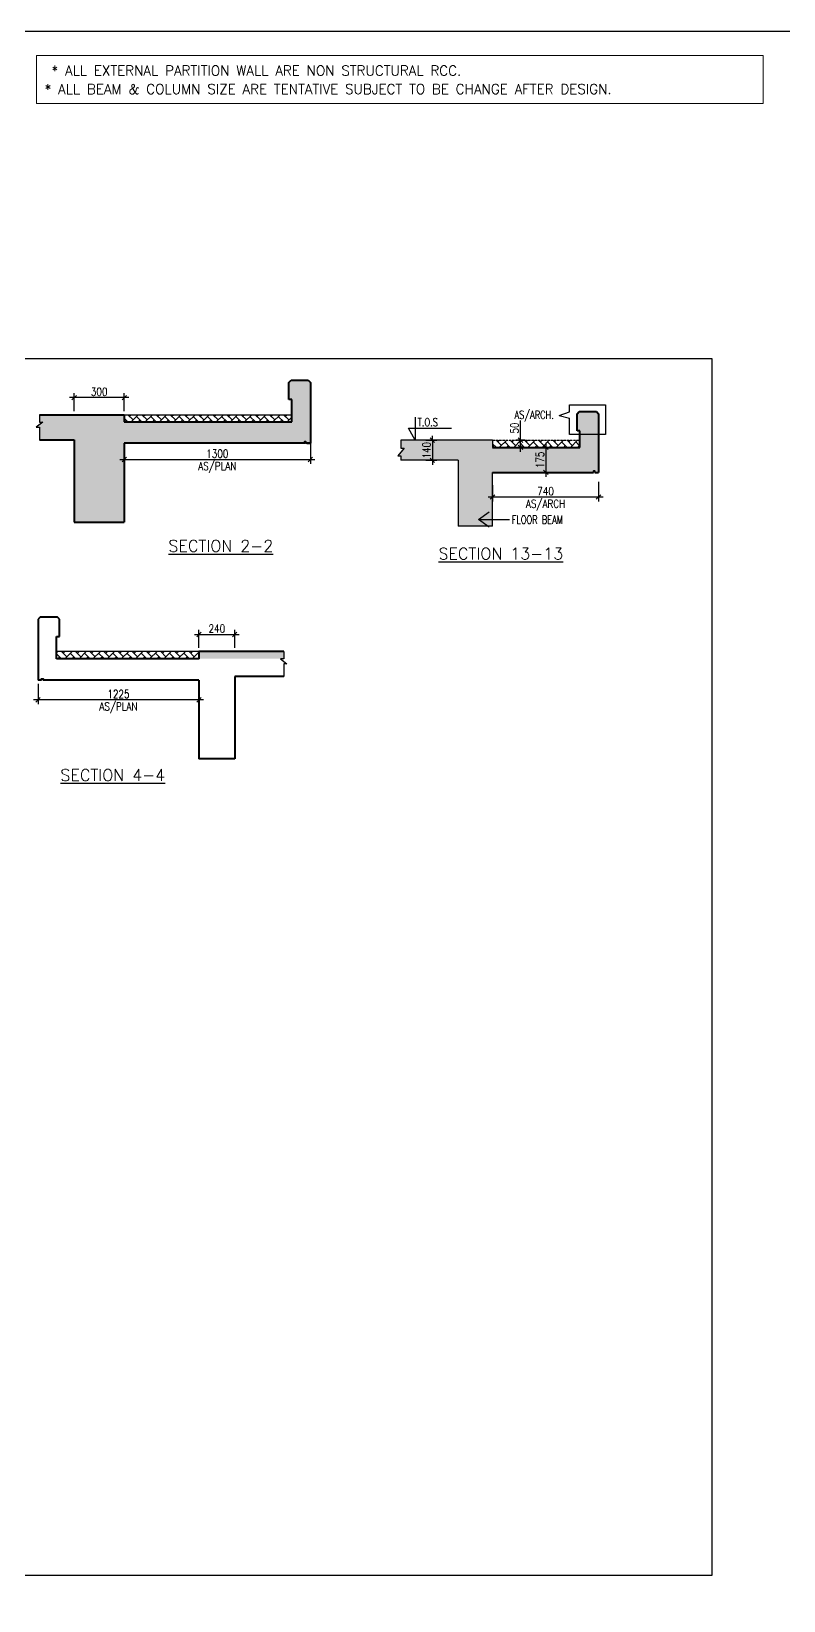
# Model space of a CAD drawing. Header units: millimetres. Extents: x 2061841 to 105821645, y -77612 to 48520811.
# Drawn here: x 105552047 to 105573059, y 48420533 to 48464360 of the extents above; entities that cross this region are included whole.
import ezdxf

# ---------------------------------------------------------------- set-up
doc = ezdxf.new("R2010")
doc.units = ezdxf.units.MM
doc.header["$LTSCALE"] = 10
doc.header["$MEASUREMENT"] = 0
doc.linetypes.add('E21yeHUG$0$0', pattern=[0])
doc.linetypes.add('HIDDEN', pattern=[0.375, 0.25, -0.125])
doc.layers.add('A-FIRE DOOR', color=1, linetype='Continuous', true_color=0xff0000)
for name, color, linetype in [('BORDER', 5, 'Continuous'), ('LOGO', 1, 'Continuous'), ('S-BEAM', 4, 'Continuous'), ('S-BEAM-1', 4, 'Continuous'), ('S-COL.NO', 1, 'Continuous'), ('S-DIM', 7, 'Continuous'), ('S-OPENING', 6, 'Continuous'), ('S-SHADED', 252, 'Continuous'), ('S-TEXT', 2, 'Continuous')]:
    doc.layers.add(name, color=color, linetype=linetype)
for name, color, linetype, lineweight in [('DMA-slab', 4, 'Continuous', 40), ('S-Hatch Balcony', 8, 'Continuous', 5), ('TEXT', 2, 'Continuous', 25), ('V-BEAM NO.', 4, 'Continuous', 13)]:
    doc.layers.add(name, color=color, linetype=linetype, lineweight=lineweight)
doc.styles.add('200', font='romand.shx', dxfattribs={"width": 0.8, "height": 225})
doc.styles.add('RD', font='romand.shx', dxfattribs={"width": 0.9, "height": 225})
doc.styles.add('RT', font='romant.shx', dxfattribs={"height": 250})
doc.styles.add('Text 100', font='romans.shx', dxfattribs={"width": 0.7, "height": 100})
doc.dimstyles.new('GR1', dxfattribs={"dimtxt": 225, "dimasz": 125, "dimexe": 125, "dimexo": 100, "dimgap": 50, "dimtad": 1, "dimdec": 0, "dimzin": 3, "dimdsep": 46, "dimtxsty": '200', "dimblk1": 'OBLIQUE', "dimblk2": 'OBLIQUE', "dimsah": 1, "dimcen": 0.0625, "dimdle": 125, "dimclrd": 3, "dimclre": 3, "dimclrt": 2, "dimadec": 0, "dimazin": 0, "dimtfac": 1, "dimtdec": 0, "dimtix": 1, "dimtmove": 0, "dimatfit": 3, "dimfxl": 1, "dimtolj": 1, "dimtzin": 0, "dimarcsym": 0})
doc.dimstyles.new('SCALE 100', dxfattribs={"dimtxt": 100, "dimasz": 75, "dimexe": 50, "dimexo": 50, "dimgap": 40, "dimtad": 1, "dimdec": 0, "dimzin": 1, "dimdsep": 46, "dimtxsty": 'Text 100', "dimblk": 'OBLIQUE', "dimcen": 1, "dimclrd": 3, "dimclre": 3, "dimclrt": 2, "dimadec": 0, "dimazin": 0, "dimtfac": 1, "dimtdec": 0, "dimtofl": 0, "dimtmove": 1, "dimatfit": 3, "dimldrblk": 'OPEN90', "dimfxl": 1, "dimtolj": 1, "dimtzin": 0, "dimarcsym": 0})

# ---------------------------------------------------------------- blocks, each defined once
blk = doc.blocks.new('_Oblique')
at = {"color": 0, "linetype": 'ByBlock', "lineweight": -2}
blk.add_line((-0.5, -0.5), (0.5, 0.5), dxfattribs=at)
blk = doc.blocks.new('*D880')
at = {"layer": 'Defpoints', "color": 0, "linetype": 'E21yeHUG$0$0', "transparency": 16777216}
for p in [(102790241, 48552147), (102790241, 48551670), (102791641, 48551670)]:
    blk.add_point(p, dxfattribs=at)
at = {"layer": 'S-DIM', "color": 3, "linetype": 'E21yeHUG$0$0', "lineweight": -2, "transparency": 16777216}
blk.add_line((102791766, 48552147), (102790116, 48552147), dxfattribs=at)
at = {"layer": 'S-DIM', "color": 3, "lineweight": -2, "transparency": 16777216}
for p, q in [((102790241, 48551770), (102790241, 48552272)), ((102791641, 48551770), (102791641, 48552272))]:
    blk.add_line(p, q, dxfattribs=at)
at = {"layer": 'S-DIM', "color": 3, "linetype": 'E21yeHUG$0$0', "lineweight": -2, "transparency": 16777216, "xscale": 125, "yscale": 125, "zscale": 125, "rotation": 180}
blk.add_blockref('_Oblique', (102790241, 48552147), dxfattribs=at)
at = {"layer": 'S-DIM', "color": 3, "linetype": 'E21yeHUG$0$0', "lineweight": -2, "transparency": 16777216, "xscale": 125, "yscale": 125, "zscale": 125}
blk.add_blockref('_Oblique', (102791641, 48552147), dxfattribs=at)
at = {"layer": 'S-DIM', "color": 2, "linetype": 'E21yeHUG$0$0', "transparency": 16777216, "insert": (102790941, 48552310), "char_height": 225, "attachment_point": 5, "style": '200'}
blk.add_mtext('\\A1;\\A1;300', dxfattribs=at)
blk = doc.blocks.new('*D886')
at = {"layer": 'Defpoints', "color": 0, "linetype": 'E21yeHUG$0$0', "transparency": 16777216}
for p in [(102794727, 48545532), (102793727, 48545055), (102794727, 48545055)]:
    blk.add_point(p, dxfattribs=at)
at = {"layer": 'S-DIM', "color": 3, "lineweight": -2, "transparency": 16777216}
for p, q in [((102793727, 48545155), (102793727, 48545657)), ((102794727, 48545155), (102794727, 48545657))]:
    blk.add_line(p, q, dxfattribs=at)
at = {"layer": 'S-DIM', "color": 3, "linetype": 'E21yeHUG$0$0', "lineweight": -2, "transparency": 16777216}
blk.add_line((102793602, 48545532), (102794852, 48545532), dxfattribs=at)
at = {"layer": 'S-DIM', "color": 3, "linetype": 'E21yeHUG$0$0', "lineweight": -2, "transparency": 16777216, "xscale": 125, "yscale": 125, "zscale": 125, "rotation": 180}
blk.add_blockref('_Oblique', (102793727, 48545532), dxfattribs=at)
at = {"layer": 'S-DIM', "color": 3, "linetype": 'E21yeHUG$0$0', "lineweight": -2, "transparency": 16777216, "xscale": 125, "yscale": 125, "zscale": 125}
blk.add_blockref('_Oblique', (102794727, 48545532), dxfattribs=at)
at = {"layer": 'S-DIM', "color": 2, "linetype": 'E21yeHUG$0$0', "transparency": 16777216, "insert": (102794227, 48545695), "char_height": 225, "attachment_point": 5, "style": '200'}
blk.add_mtext('\\A1;\\A1;240', dxfattribs=at)
blk = doc.blocks.new('*D887')
at = {"layer": 'Defpoints', "color": 0, "linetype": 'E21yeHUG$0$0', "transparency": 16777216}
for p in [(102789232, 48544255, -243658), (102793727, 48543967), (102789232, 48543707)]:
    blk.add_point(p, dxfattribs=at)
at = {"layer": 'S-DIM', "color": 3, "lineweight": -2, "transparency": 16777216}
for p, q in [((102789232, 48544155), (102789232, 48543582)), ((102793727, 48543867), (102793727, 48543582))]:
    blk.add_line(p, q, dxfattribs=at)
at = {"layer": 'S-DIM', "color": 3, "linetype": 'E21yeHUG$0$0', "lineweight": -2, "transparency": 16777216}
blk.add_line((102793852, 48543707), (102789107, 48543707), dxfattribs=at)
at = {"layer": 'S-DIM', "color": 3, "linetype": 'E21yeHUG$0$0', "lineweight": -2, "transparency": 16777216, "xscale": 125, "yscale": 125, "zscale": 125, "rotation": 180}
blk.add_blockref('_Oblique', (102789232, 48543707), dxfattribs=at)
at = {"layer": 'S-DIM', "color": 3, "linetype": 'E21yeHUG$0$0', "lineweight": -2, "transparency": 16777216, "xscale": 125, "yscale": 125, "zscale": 125}
blk.add_blockref('_Oblique', (102793727, 48543707), dxfattribs=at)
at = {"layer": 'S-DIM', "color": 2, "linetype": 'E21yeHUG$0$0', "transparency": 16777216, "char_height": 225, "attachment_point": 5, "style": '200'}
for s, insert in [('\\A1;1225\\P', (102791479, 48543869)), ('\\A1;AS/PLAN   ', (102791479, 48543485))]:
    blk.add_mtext(s, dxfattribs=dict(at, insert=insert))
blk = doc.blocks.new('*D888')
at = {"layer": 'Defpoints', "color": 0, "linetype": 'E21yeHUG$0$0', "transparency": 16777216}
for p in [(102796841, 48550967, -243658), (102791641, 48550679), (102796841, 48550419)]:
    blk.add_point(p, dxfattribs=at)
at = {"layer": 'S-DIM', "color": 3, "lineweight": -2, "transparency": 16777216}
for p, q in [((102796841, 48550867), (102796841, 48550294)), ((102791641, 48550579), (102791641, 48550294))]:
    blk.add_line(p, q, dxfattribs=at)
at = {"layer": 'S-DIM', "color": 3, "linetype": 'E21yeHUG$0$0', "lineweight": -2, "transparency": 16777216}
blk.add_line((102791516, 48550419), (102796966, 48550419), dxfattribs=at)
at = {"layer": 'S-DIM', "color": 3, "linetype": 'E21yeHUG$0$0', "lineweight": -2, "transparency": 16777216, "xscale": 125, "yscale": 125, "zscale": 125, "rotation": 180}
blk.add_blockref('_Oblique', (102791641, 48550419), dxfattribs=at)
at = {"layer": 'S-DIM', "color": 3, "linetype": 'E21yeHUG$0$0', "lineweight": -2, "transparency": 16777216, "xscale": 125, "yscale": 125, "zscale": 125}
blk.add_blockref('_Oblique', (102796841, 48550419), dxfattribs=at)
at = {"layer": 'S-DIM', "color": 2, "linetype": 'E21yeHUG$0$0', "transparency": 16777216, "char_height": 225, "attachment_point": 5, "style": '200'}
for s, insert in [('\\A1;AS/PLAN   ', (102794241, 48550197)), ('\\A1;1300\\P', (102794241, 48550581))]:
    blk.add_mtext(s, dxfattribs=dict(at, insert=insert))
blk = doc.blocks.new('*D889')
at = {"layer": 'Defpoints', "color": 0, "linetype": 'E21yeHUG$0$0', "transparency": 16777216}
for p in [(102803148, 48550757), (102803339, 48550057), (102803417, 48550057)]:
    blk.add_point(p, dxfattribs=at)
at = {"layer": 'S-DIM', "color": 3, "linetype": 'E21yeHUG$0$0', "lineweight": -2, "transparency": 16777216}
blk.add_line((102803417, 48550882), (102803417, 48549932), dxfattribs=at)
at = {"layer": 'S-DIM', "color": 3, "lineweight": -2, "transparency": 16777216}
for p, q in [((102803248, 48550757), (102803542, 48550757)), ((102803439, 48550057), (102803542, 48550057))]:
    blk.add_line(p, q, dxfattribs=at)
at = {"layer": 'S-DIM', "color": 3, "linetype": 'E21yeHUG$0$0', "lineweight": -2, "transparency": 16777216, "xscale": 125, "yscale": 125, "zscale": 125}
for p, rotation in [((102803417, 48550757), 90), ((102803417, 48550057), 270)]:
    blk.add_blockref('_Oblique', p, dxfattribs=dict(at, rotation=rotation))
at = {"layer": 'S-DIM', "color": 2, "linetype": 'E21yeHUG$0$0', "transparency": 16777216, "insert": (102803254, 48550407), "char_height": 225, "attachment_point": 5, "rotation": 90, "style": '200'}
blk.add_mtext('\\A1;175', dxfattribs=at)
blk = doc.blocks.new('*D890')
at = {"layer": 'Defpoints', "color": 0, "linetype": 'E21yeHUG$0$0', "transparency": 16777216}
for p in [(102802708, 48550957), (102802932, 48550957), (102802932, 48550757)]:
    blk.add_point(p, dxfattribs=at)
at = {"layer": 'S-DIM', "color": 3, "linetype": 'E21yeHUG$0$0', "lineweight": -2, "transparency": 16777216}
for p, q in [((102802708, 48550957), (102802708, 48551509)), ((102802708, 48550632), (102802708, 48550957))]:
    blk.add_line(p, q, dxfattribs=at)
at = {"layer": 'S-DIM', "color": 3, "lineweight": -2, "transparency": 16777216}
for p, q in [((102802832, 48550957), (102802583, 48550957)), ((102802832, 48550757), (102802583, 48550757))]:
    blk.add_line(p, q, dxfattribs=at)
at = {"layer": 'S-DIM', "color": 3, "linetype": 'E21yeHUG$0$0', "lineweight": -2, "transparency": 16777216, "xscale": 125, "yscale": 125, "zscale": 125}
for p, rotation in [((102802708, 48550957), 90), ((102802708, 48550757), 270)]:
    blk.add_blockref('_Oblique', p, dxfattribs=dict(at, rotation=rotation))
at = {"layer": 'S-DIM', "color": 2, "linetype": 'E21yeHUG$0$0', "transparency": 16777216, "insert": (102802545, 48551295), "char_height": 225, "attachment_point": 5, "rotation": 90, "style": '200'}
blk.add_mtext('\\A1;50', dxfattribs=at)
blk = doc.blocks.new('*D891')
at = {"layer": 'Defpoints', "color": 0, "linetype": 'E21yeHUG$0$0', "transparency": 16777216}
for p in [(102799965, 48550957), (102799965, 48550397), (102800249, 48550397)]:
    blk.add_point(p, dxfattribs=at)
at = {"layer": 'S-DIM', "color": 3, "lineweight": -2, "transparency": 16777216}
for p, q in [((102800065, 48550957), (102800374, 48550957)), ((102800065, 48550397), (102800374, 48550397))]:
    blk.add_line(p, q, dxfattribs=at)
at = {"layer": 'S-DIM', "color": 3, "linetype": 'E21yeHUG$0$0', "lineweight": -2, "transparency": 16777216}
for p, q in [((102800249, 48550957), (102800249, 48551082)), ((102800249, 48550957), (102800249, 48550397)), ((102800249, 48550397), (102800249, 48550272))]:
    blk.add_line(p, q, dxfattribs=at)
at = {"layer": 'S-DIM', "color": 3, "linetype": 'E21yeHUG$0$0', "lineweight": -2, "transparency": 16777216, "xscale": 125, "yscale": 125, "zscale": 125}
for p, rotation in [((102800249, 48550957), 270), ((102800249, 48550397), 90)]:
    blk.add_blockref('_Oblique', p, dxfattribs=dict(at, rotation=rotation))
at = {"layer": 'S-DIM', "color": 2, "linetype": 'E21yeHUG$0$0', "transparency": 16777216, "insert": (102800086, 48550677), "char_height": 225, "attachment_point": 5, "rotation": 90, "style": '200'}
blk.add_mtext('\\A1;140', dxfattribs=at)
blk = doc.blocks.new('*D892')
at = {"layer": 'Defpoints', "color": 0, "linetype": 'E21yeHUG$0$0', "transparency": 16777216}
for p in [(102801929, 48549804, 243658), (102804889, 48549892, 243658), (102801929, 48549368)]:
    blk.add_point(p, dxfattribs=at)
at = {"layer": 'S-DIM', "color": 3, "lineweight": -2, "transparency": 16777216}
for p, q in [((102801929, 48549704), (102801929, 48549243)), ((102804889, 48549792), (102804889, 48549243))]:
    blk.add_line(p, q, dxfattribs=at)
at = {"layer": 'S-DIM', "color": 3, "linetype": 'E21yeHUG$0$0', "lineweight": -2, "transparency": 16777216}
blk.add_line((102805014, 48549368), (102801804, 48549368), dxfattribs=at)
at = {"layer": 'S-DIM', "color": 3, "linetype": 'E21yeHUG$0$0', "lineweight": -2, "transparency": 16777216, "xscale": 125, "yscale": 125, "zscale": 125, "rotation": 180}
blk.add_blockref('_Oblique', (102801929, 48549368), dxfattribs=at)
at = {"layer": 'S-DIM', "color": 3, "linetype": 'E21yeHUG$0$0', "lineweight": -2, "transparency": 16777216, "xscale": 125, "yscale": 125, "zscale": 125}
blk.add_blockref('_Oblique', (102804889, 48549368), dxfattribs=at)
at = {"layer": 'S-DIM', "color": 2, "linetype": 'E21yeHUG$0$0', "transparency": 16777216, "char_height": 225, "attachment_point": 5, "style": '200'}
for s, insert in [('\\A1;740', (102803409, 48549530)), ('\\A1;AS/ARCH', (102803409, 48549146))]:
    blk.add_mtext(s, dxfattribs=dict(at, insert=insert))
blk = doc.blocks.new('TOWER-A TYPICAL FLOOR FRAMING PLAN N')
at = {"layer": 'S-Hatch Balcony'}
h = blk.add_hatch(dxfattribs=at)
h.set_pattern_fill('AR-HBONE', color=8, scale=35, style=0)
h.set_pattern_definition([(45, (102679181.62, 48525872.46), (2e-14, 197.9899), [420, -140]), (135, (102679280.61, 48525971.45), (2e-14, 197.9899), [420, -140])])
h.paths.add_polyline_path([(102791641.3, 48551471), (102791639, 48551471), (102791639, 48551669.8), (102791641.3, 48551669.8)])
h.paths.add_polyline_path([(102796320.9, 48551470.1), (102796320.9, 48551669.8), (102791641.3, 48551669.7), (102791641.3, 48551470)])
h = blk.add_hatch(dxfattribs=at)
h.set_pattern_fill('AR-HBONE', color=8, scale=35, style=0)
h.set_pattern_definition([(45, (102689471.6, 48525159.2), (2e-14, 197.9899), [420, -140]), (135, (102689570.6, 48525258.2), (2e-14, 197.9899), [420, -140])])
h.paths.add_polyline_path([(102804368.6, 48550756.7), (102804368.6, 48550955.5), (102801929, 48550956.6), (102801929, 48550757.8)])
h = blk.add_hatch(dxfattribs=at)
h.set_pattern_fill('AR-HBONE', color=8, scale=35, angle=180, style=0)
h.set_pattern_definition([(45, (102678518.47, 48519257.64), (2e-14, 197.9899), [420, -140]), (135, (102678617.47, 48519356.64), (2e-14, 197.9899), [420, -140])])
h.paths.add_polyline_path([(102789752.5, 48544855.3), (102793726.8, 48544855.9), (102793726.8, 48545055), (102789752.5, 48545055)])
at = {"layer": 'S-SHADED'}
h = blk.add_hatch(color=256, dxfattribs=at)
h.dxf.hatch_style = 1
h.paths.add_polyline_path([(102796781.3, 48552629.8), (102796301.3, 48552629.8), (102796241.3, 48552569.8), (102796241.3, 48552089.2), (102796320.9, 48552089.2), (102796320.9, 48551469.9), (102796841.3, 48551469.9), (102796841.3, 48552569.8), (102796781.3, 48552629.8)])
h = blk.add_hatch(color=256, dxfattribs=at)
h.dxf.hatch_style = 1
h.paths.add_polyline_path([(102802384.7, 48550708.8), (102802047.2, 48550708.8)], flags=16)
h.paths.add_polyline_path([(102801929, 48548556.6), (102801929, 48550056.6), (102804749, 48550056.6), (102804749, 48550096.6), (102804789, 48550096.6), (102804789, 48550056.6), (102804889, 48550056.6), (102804889, 48551696.6), (102804829, 48551756.6), (102804349, 48551756.6), (102804289, 48551696.6), (102804289, 48551216), (102804368.6, 48551216), (102804368.6, 48550756.6), (102801929, 48550756.6), (102801929, 48550956.6), (102799367.1, 48550956.6), (102799367.1, 48550734), (102799462.4, 48550734), (102799279, 48550522.5), (102799368.3, 48550522.5), (102799368.3, 48550396.6), (102800969, 48550396.6), (102800969, 48548556.6)])
h = blk.add_hatch(color=256, dxfattribs=at)
h.dxf.hatch_style = 1
h.paths.add_polyline_path([(102796673.8, 48550869.9), (102796673.8, 48550909.9), (102796713.8, 48550909.9), (102796713.8, 48550869.9), (102796841.3, 48550869.9), (102796841.3, 48551469.9), (102791641.3, 48551469.9), (102791641.3, 48551669.8), (102789270.1, 48551669.8), (102789270.1, 48551464.2), (102789365.4, 48551464.2), (102789182, 48551322.5), (102789271.3, 48551322.5), (102789271.3, 48550969.8), (102790241.3, 48550969.8), (102790241.3, 48548669.8), (102791641.3, 48548669.8), (102791641.3, 48550869.9), (102796673.8, 48550869.9)])
h = blk.add_hatch(color=256, dxfattribs=at)
h.dxf.hatch_style = 1
h.paths.add_polyline_path([(102789752.5, 48545474.4), (102789832.1, 48545474.4), (102789832.1, 48545955), (102789772.1, 48546015), (102789292.1, 48546015), (102789232.1, 48545955), (102789232.1, 48544255), (102789332.1, 48544255), (102789332.1, 48544295), (102789372.1, 48544295), (102789372.1, 48544255), (102793726.8, 48544255), (102793726.8, 48542055), (102794726.8, 48542055), (102794726.8, 48544355), (102796096.8, 48544355), (102796096.8, 48544707.7), (102796186.1, 48544707.7), (102796002.7, 48544849.4), (102796098, 48544849.4), (102796098, 48545055), (102793726.8, 48545055), (102793726.8, 48544855), (102789752.5, 48544855), (102789752.5, 48545474.4)])
h.paths.add_polyline_path([(102796098, 48544849.4), (102796002.7, 48544849.4), (102796186.1, 48544707.7), (102796096.8, 48544707.7), (102796096.8, 48544355), (102794726.8, 48544355), (102794726.8, 48542055), (102793726.8, 48542055), (102793726.8, 48544255), (102789372.1, 48544255), (102789372.1, 48544295), (102789332.1, 48544295), (102789332.1, 48544255), (102789232.1, 48544255), (102789232.1, 48545955), (102789292.1, 48546015), (102789772.1, 48546015), (102789832.1, 48545955), (102789832.1, 48545474.4), (102789752.5, 48545474.4), (102789752.5, 48544855), (102796098, 48544855), (102796098, 48544849.4)])
at = {"layer": 'A-FIRE DOOR'}
blk.add_lwpolyline([(102758976.4, 48553234.4), (102808052.2, 48553234.4), (102808052.2, 48519249.1), (102758976.4, 48519249.1)], close=True, dxfattribs=at)
at = {"layer": 'BORDER', "elevation": 101.1}
blk.add_lwpolyline([(102750300.6, 48502974.5), (102834400.6, 48502974.5), (102834400.6, 48562374.5), (102750300.6, 48562374.5)], close=True, dxfattribs=at)
at = {"layer": 'DMA-slab'}
for p, q in [((102796241.3, 48552569.8), (102796301.3, 48552629.8)), ((102796241.3, 48552089.2), (102796241.3, 48552569.8)), ((102796301.3, 48552629.8), (102796781.3, 48552629.8)), ((102796781.3, 48552629.8), (102796841.3, 48552569.8)), ((102796841.3, 48552569.8), (102796841.3, 48550869.9)), ((102796320.9, 48552089.2), (102796241.3, 48552089.2)), ((102796320.9, 48551469.9), (102796320.9, 48552089.2)), ((102804289, 48551696.6, 101.1), (102804349, 48551756.6, 101.1)), ((102804289, 48551216, 101.1), (102804289, 48551696.6, 101.1)), ((102804349, 48551756.6, 101.1), (102804829, 48551756.6, 101.1)), ((102804829, 48551756.6, 101.1), (102804889, 48551696.6, 101.1)), ((102804889, 48551696.6, 101.1), (102804889, 48550056.6, 101.1)), ((102789270.1, 48551669.8), (102791641.3, 48551669.8)), ((102791639, 48551469.9), (102791641.3, 48551469.9)), ((102791641.3, 48551669.8), (102791641.3, 48551469.9)), ((102791641.3, 48551469.9), (102796320.9, 48551469.9)), ((102796841.3, 48551669.8), (102796841.3, 48550869.9)), ((102796841.3, 48551469.9), (102796841.3, 48550869.9)), ((102789271.3, 48550969.8), (102790241.3, 48550969.8)), ((102790241.3, 48550969.8), (102790241.3, 48548669.8)), ((102791641.3, 48550869.9), (102791641.3, 48548669.8)), ((102796741.3, 48550869.9), (102796841.3, 48550869.9)), ((102804368.6, 48551216, 101.1), (102804289, 48551216, 101.1)), ((102804368.6, 48550756.6, 101.1), (102804368.6, 48551216, 101.1)), ((102801926.7, 48550756.6, 101.1), (102804368.6, 48550756.6, 101.1)), ((102801929, 48550056.6, 101.1), (102804749, 48550056.6, 101.1)), ((102804789, 48550056.6, 101.1), (102804889, 48550056.6, 101.1)), ((102804789, 48550056.6, 101.1), (102804889, 48550056.6, 101.1)), ((102790241.3, 48548669.8), (102791641.3, 48548669.8)), ((102789292.1, 48546015), (102789232.1, 48545955)), ((102789772.1, 48546015), (102789292.1, 48546015)), ((102789832.1, 48545955), (102789772.1, 48546015)), ((102789232.1, 48545955), (102789232.1, 48544255)), ((102789832.1, 48545474.4), (102789832.1, 48545955)), ((102789752.5, 48544855), (102789752.5, 48545474.4)), ((102789752.5, 48545474.4), (102789832.1, 48545474.4)), ((102789232.1, 48545055), (102789232.1, 48544255)), ((102789232.1, 48544855), (102789232.1, 48544255)), ((102793729.1, 48544855), (102789752.5, 48544855)), ((102796098, 48545055), (102793726.8, 48545055)), ((102793726.8, 48545055), (102793726.8, 48544855)), ((102789332.1, 48544255), (102789232.1, 48544255)), ((102789332.1, 48544255), (102789232.1, 48544255)), ((102793726.8, 48544255), (102789372.1, 48544255)), ((102793726.8, 48544255), (102793726.8, 48542055)), ((102796096.8, 48544355), (102794726.8, 48544355)), ((102794726.8, 48544355), (102794726.8, 48542055)), ((102794726.8, 48542055), (102793726.8, 48542055))]:
    blk.add_line(p, q, dxfattribs=at)
for points in [[(102796841.3, 48550869.9), (102796713.8, 48550869.9), (102796713.8, 48550909.9), (102796673.8, 48550909.9), (102796673.8, 48550869.9), (102791641.3, 48550869.9)], [(102789332.1, 48544255), (102789332.1, 48544295), (102789372.1, 48544295), (102789372.1, 48544255)]]:
    blk.add_lwpolyline(points, dxfattribs=at)
at = {"layer": 'DMA-slab', "elevation": 101.1}
blk.add_lwpolyline([(102804789, 48550056.6), (102804789, 48550096.6), (102804749, 48550096.6), (102804749, 48550056.6)], dxfattribs=at)
at = {"layer": 'S-BEAM', "color": 6, "linetype": 'HIDDEN'}
for p, q in [((102791639, 48551669.8), (102791641.3, 48551669.8)), ((102791639, 48551669.8), (102796320.9, 48551669.8)), ((102793729.1, 48545055), (102789752.5, 48545055))]:
    blk.add_line(p, q, dxfattribs=at)
at = {"layer": 'S-BEAM', "color": 6, "linetype": 'HIDDEN', "ltscale": 0.8}
blk.add_line((102801929, 48550956.6, 101.1), (102804368.6, 48550956.6, 101.1), dxfattribs=at)
at = {"layer": 'S-BEAM-1'}
for p, q in [((102789365.4, 48551464.2), (102789182, 48551322.5)), ((102789182, 48551322.5), (102789271.3, 48551322.5)), ((102789270.1, 48551669.8), (102789270.1, 48551464.2)), ((102789270.1, 48551464.2), (102789365.4, 48551464.2)), ((102789271.3, 48551322.5), (102789271.3, 48550969.8)), ((102801929, 48550956.6, 101.1), (102799367.1, 48550956.6, 101.1)), ((102799367.1, 48550956.6, 101.1), (102799367.1, 48550734, 101.1)), ((102801929, 48550956.6, 101.1), (102801929, 48550756.6, 101.1)), ((102799462.4, 48550734, 101.1), (102799279, 48550522.5, 101.1)), ((102799279, 48550522.5, 101.1), (102799368.3, 48550522.5, 101.1)), ((102799367.1, 48550734, 101.1), (102799462.4, 48550734, 101.1)), ((102799368.3, 48550522.5, 101.1), (102799368.3, 48550396.6, 101.1)), ((102800969, 48550396.6, 101.1), (102799368.3, 48550396.6, 101.1)), ((102800969, 48550396.6, 101.1), (102800969, 48548556.6, 101.1)), ((102801929, 48548556.6, 101.1), (102801929, 48550056.6, 101.1)), ((102801929, 48548556.6, 101.1), (102800969, 48548556.6, 101.1)), ((102796098, 48544849.4), (102796002.7, 48544849.4)), ((102796002.7, 48544849.4), (102796186.1, 48544707.7)), ((102796186.1, 48544707.7), (102796096.8, 48544707.7)), ((102796096.8, 48544707.7), (102796096.8, 48544355)), ((102796098, 48545055), (102796098, 48544849.4))]:
    blk.add_line(p, q, dxfattribs=at)
at = {"layer": 'S-BEAM-1', "color": 1, "ltscale": 0.1, "elevation": 101.1}
blk.add_lwpolyline([(102799770.9, 48551599.8), (102799770.9, 48550956.6), (102799576.8, 48551289.4), (102800785.1, 48551289.4)], dxfattribs=at)
at = {"layer": 'S-TEXT', "color": 3}
for q in [(102804074.4, 48551749.1, 101.1), (102804074.4, 48551573.7, 101.1)]:
    blk.add_line((102803792, 48551642.4, 101.1), q, dxfattribs=at)
at = {"layer": 'S-TEXT', "color": 3, "elevation": 101.1}
blk.add_lwpolyline([(102804074.4, 48551749.1), (102804074.4, 48551942), (102805082.5, 48551942), (102805082.5, 48551113.3), (102804074.4, 48551113.3), (102804074.4, 48551573.7)], dxfattribs=at)
at = {"layer": 'V-BEAM NO.'}
blk.add_lwpolyline([(102789190.4, 48561698.2), (102809482.9, 48561698.2), (102809482.9, 48560363.5), (102789190.4, 48560363.5)], close=True, dxfattribs=at)
at = {"layer": 'LOGO', "style": 'RT'}
for s, p in [('* ALL EXTERNAL PARTITION WALL ARE NON STRUCTURAL RCC.', (102789607.9, 48561142.8, 404.5)), ('* ALL BEAM & COLUMN SIZE ARE TENTATIVE SUBJECT TO BE CHANGE AFTER DESIGN.', (102789414.9, 48560624.7))]:
    blk.add_text(s, height=276.25, dxfattribs=at).set_placement(p)
at = {"layer": 'S-COL.NO', "style": 'RT'}
for s, p in [('%%USECTION 2-2', (102792876.8, 48547842.5)), ('%%USECTION 13-13', (102800419.3, 48547625.7, 101.1)), ('%%USECTION 4-4', (102789858.7, 48541440.6))]:
    blk.add_text(s, height=325, dxfattribs=at).set_placement(p)
at = {"layer": 'TEXT', "color": 2, "style": 'RD', "width": 0.75}
for s, p in [('AS/ARCH.', (102802542.5, 48551552, 101.1)), ('T.O.S', (102799838.3, 48551348.6, 101.1)), ('FLOOR BEAM', (102802464.9, 48548624.8, 101.1))]:
    blk.add_text(s, height=225, dxfattribs=at).set_placement(p)
at = {"layer": 'S-DIM', "linetype": 'E21yeHUG$0$0'}
for base, p1, p2, text, override, picture, middle in [((102790241.3, 48552147), (102791641.3, 48551669.8), (102790241.3, 48551669.8), '\\A1;300', {"dimlfac": 0.25, "dimtxsty": '200', "dimfxl": 125}, '*D880', (102790941.3, 48552309.5)), ((102796841.3, 48550418.8), (102791641.3, 48550679.5), (102796841.3, 48550967.1, -243658), '1300\\P\\XAS/PLAN   ', {"dimlfac": 0.25, "dimtxsty": '200', "dimfxl": 125}, '*D888', (102794241.3, 48550418.8)), ((102801929, 48549367.8, 101.1), (102804889, 48549891.7, 243759.1), (102801929, 48549804.1, 243759.1), '740\\XAS/ARCH', {"dimlfac": 0.25, "dimfxl": 125}, '*D892', (102803409, 48549367.8, 101.1))]:
    dim = blk.add_linear_dim(base=base, p1=p1, p2=p2, text=text, dimstyle='GR1', override=override, dxfattribs=at)
    dim.commit()
    dim.dimension.update_dxf_attribs({"geometry": picture, "text_midpoint": middle})
dim = blk.add_linear_dim(base=(102802707.8, 48550956.6, 101.1), p1=(102802932.1, 48550756.6, 101.1), p2=(102802932.1, 48550956.6, 101.1), angle=90, dimstyle='GR1', override={"dimlfac": 0.25, "dimfxl": 125}, dxfattribs=at)
dim.commit()
dim.dimension.update_dxf_attribs({"geometry": '*D890', "text_midpoint": (102802707.8, 48551295.5, 101.1), "dimtype": 128})
for base, p1, p2, picture, middle in [((102800248.5, 48550396.6, 101.1), (102799964.9, 48550956.6, 101.1), (102799964.9, 48550396.6, 101.1), '*D891', (102800086, 48550676.6, 101.1)), ((102803416.8, 48550056.6, 101.1), (102803147.6, 48550756.6, 101.1), (102803339, 48550056.6, 101.1), '*D889', (102803254.3, 48550406.6, 101.1))]:
    dim = blk.add_linear_dim(base=base, p1=p1, p2=p2, angle=90, dimstyle='GR1', override={"dimlfac": 0.25, "dimfxl": 125}, dxfattribs=at)
    dim.commit()
    dim.dimension.update_dxf_attribs({"geometry": picture, "text_midpoint": middle})
for base, p1, p2, text, picture, middle in [((102794726.8, 48545532.2), (102793726.8, 48545055), (102794726.8, 48545055), '\\A1;240', '*D886', (102794226.8, 48545694.7)), ((102789232.1, 48543706.7), (102793726.8, 48543967.4), (102789232.1, 48544255, -243658), '1225\\P\\XAS/PLAN   ', '*D887', (102791479.5, 48543706.7))]:
    dim = blk.add_linear_dim(base=base, p1=p1, p2=p2, angle=180, text=text, dimstyle='GR1', override={"dimlfac": 0.25, "dimtxsty": '200', "dimfxl": 125}, dxfattribs=at)
    dim.commit()
    dim.dimension.update_dxf_attribs({"geometry": picture, "text_midpoint": middle})
at = {"layer": 'S-DIM'}
blk.add_leader([(102801531.8, 48548740.6, 101.1), (102802398.9, 48548740.6, 101.1)], dimstyle='SCALE 100', override={"dimasz": 300}, dxfattribs=at)

msp = doc.modelspace()

# ---------------------------------------------------------------- block references
at = {"layer": 'S-OPENING'}
msp.add_blockref('TOWER-A TYPICAL FLOOR FRAMING PLAN N', (2763000.3, -98014.7), dxfattribs=at)

doc.saveas('drawing.dxf')
